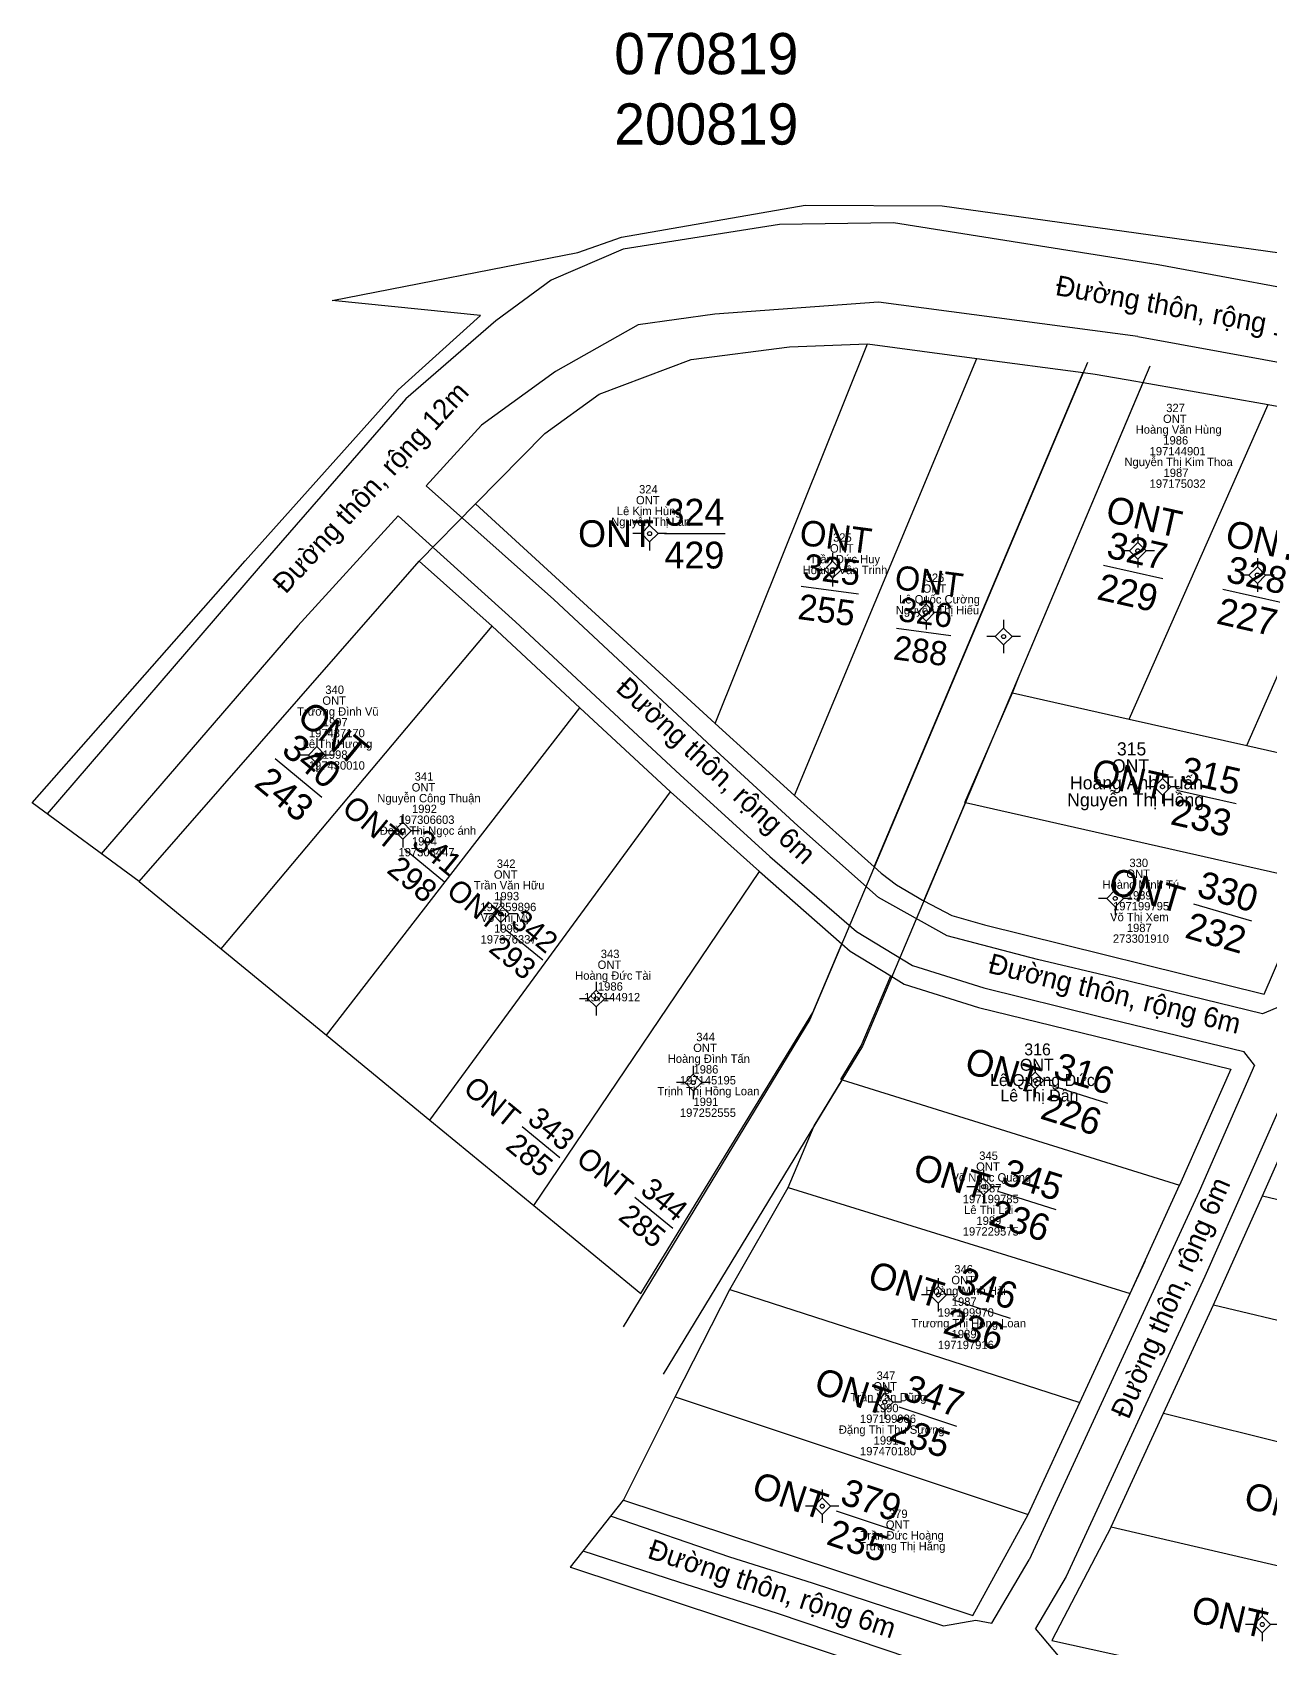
# Model space of a CAD drawing. Extents: x 540518 to 540767, y 1835192 to 1835377.
# Drawn here: x 540517.6 to 540610, y 1835256.9 to 1835377.5 of the extents above; entities that cross this region are included whole.
import ezdxf

# ---------------------------------------------------------------- set-up
doc = ezdxf.new("R2010")
doc.units = 0
for name, color, linetype in [('Level 1', 7, 'Continuous'), ('Level 10', 7, 'Continuous'), ('Level 11', 7, 'Continuous'), ('Level 13', 7, 'Continuous'), ('Level 16', 7, 'Continuous'), ('Level 2', 7, 'Continuous'), ('Level 22', 7, 'Continuous'), ('Level 23', 7, 'Continuous'), ('Level 4', 7, 'Continuous'), ('Level 59', 7, 'Continuous')]:
    doc.layers.add(name, color=color, linetype=linetype)

msp = doc.modelspace()

# ---------------------------------------------------------------- linework, layer by layer
at = {"layer": 'Level 10'}
for p, q in [((540568.51, 1835325.92), (540579.9, 1835354.24)), ((540574.43, 1835320.54), (540588.06, 1835353.16)), ((540599.43, 1835326.24), (540609.81, 1835349.71)), ((540608.2, 1835324.26), (540618.68, 1835348.09)), ((540531.65, 1835309.09), (540551.88, 1835333.18)), ((540590.71, 1835328.21), (540599.43, 1835326.24)), ((540539.51, 1835302.65), (540558.43, 1835327.08)), ((540599.43, 1835326.24), (540608.2, 1835324.26)), ((540608.2, 1835324.26), (540616.66, 1835322.35)), ((540547.22, 1835296.32), (540565.19, 1835320.82)), ((540587.2, 1835320.01), (540613.13, 1835314.16)), ((540554.99, 1835289.94), (540571.82, 1835314.86)), ((540580.91, 1835314.75), (540580.91, 1835314.75)), ((540525.53, 1835314.12), (540531.65, 1835309.09)), ((540575.8, 1835304.35), (540577.97, 1835309.48)), ((540531.65, 1835309.09), (540539.51, 1835302.65)), ((540539.51, 1835302.65), (540547.22, 1835296.32)), ((540575.91, 1835295.89), (540578, 1835299.33)), ((540578, 1835299.33), (540603.17, 1835291.46)), ((540547.22, 1835296.32), (540554.99, 1835289.94)), ((540573.97, 1835291.3), (540575.91, 1835295.89)), ((540569.62, 1835283.68), (540573.97, 1835291.3)), ((540573.97, 1835291.3), (540599.5, 1835283.38)), ((540609.38, 1835290.66), (540636.54, 1835284.2)), ((540565.53, 1835275.68), (540569.62, 1835283.68)), ((540569.62, 1835283.68), (540595.75, 1835275.25)), ((540605.72, 1835282.54), (540633.5, 1835275.9)), ((540561.69, 1835267.96), (540565.53, 1835275.68)), ((540565.53, 1835275.68), (540591.88, 1835266.88)), ((540601.99, 1835274.46), (540628.38, 1835267.86)), ((540598.07, 1835265.97), (540624.91, 1835259.71))]:
    msp.add_line(p, q, dxfattribs=at)
for points in [[(540587.2, 1835320.01), (540587.16, 1835320.02), (540590.71, 1835328.21)], [(540578, 1835299.33), (540577.9, 1835299.36), (540577.9, 1835299.36), (540579.43, 1835301.87), (540581.63, 1835307.08)], [(540581.63, 1835307.08), (540582.64, 1835306.47), (540588.17, 1835304.73), (540607.01, 1835300.12), (540603.17, 1835291.46)], [(540554.99, 1835289.94), (540562.98, 1835283.38), (540575.8, 1835304.35)]]:
    msp.add_lwpolyline(points, dxfattribs=at)
at = {"layer": 'Level 11'}
for p, q in [((540563.63, 1835341.33), (540563.63, 1835340.71)), ((540563.01, 1835340.08), (540562.38, 1835340.08)), ((540563.63, 1835340.71), (540563.01, 1835340.08)), ((540563.01, 1835340.08), (540563.63, 1835339.46)), ((540564.26, 1835340.08), (540563.63, 1835340.71)), ((540563.63, 1835339.46), (540564.26, 1835340.08)), ((540564.88, 1835340.08), (540564.26, 1835340.08)), ((540600.07, 1835340.05), (540600.07, 1835339.43)), ((540563.63, 1835339.46), (540563.63, 1835338.83)), ((540577.29, 1835338.64), (540577.29, 1835338.02)), ((540599.45, 1835338.8), (540598.82, 1835338.8)), ((540600.07, 1835339.43), (540599.45, 1835338.8)), ((540599.45, 1835338.8), (540600.07, 1835338.18)), ((540600.7, 1835338.8), (540600.07, 1835339.43)), ((540600.07, 1835338.18), (540600.7, 1835338.8)), ((540601.32, 1835338.8), (540600.7, 1835338.8)), ((540576.67, 1835337.39), (540576.04, 1835337.39)), ((540577.29, 1835338.02), (540576.67, 1835337.39)), ((540576.67, 1835337.39), (540577.29, 1835336.77)), ((540577.92, 1835337.39), (540577.29, 1835338.02)), ((540577.29, 1835336.77), (540577.92, 1835337.39)), ((540578.54, 1835337.39), (540577.92, 1835337.39)), ((540600.07, 1835338.18), (540600.07, 1835337.55)), ((540608.99, 1835337.61), (540608.36, 1835336.99)), ((540608.99, 1835338.24), (540608.99, 1835337.61)), ((540609.61, 1835336.99), (540608.99, 1835337.61)), ((540577.29, 1835336.77), (540577.29, 1835336.14)), ((540608.36, 1835336.99), (540607.74, 1835336.99)), ((540608.36, 1835336.99), (540608.99, 1835336.36)), ((540608.99, 1835336.36), (540609.61, 1835336.99)), ((540608.99, 1835336.36), (540608.99, 1835335.74)), ((540610.24, 1835336.99), (540609.61, 1835336.99)), ((540584.27, 1835334.81), (540583.65, 1835334.19)), ((540584.27, 1835335.44), (540584.27, 1835334.81)), ((540584.9, 1835334.19), (540584.27, 1835334.81)), ((540583.65, 1835334.19), (540583.02, 1835334.19)), ((540583.65, 1835334.19), (540584.27, 1835333.56)), ((540584.27, 1835333.56), (540584.9, 1835334.19)), ((540585.52, 1835334.19), (540584.9, 1835334.19)), ((540590.05, 1835333.65), (540590.05, 1835333.03)), ((540584.27, 1835333.56), (540584.27, 1835332.94)), ((540589.43, 1835332.4), (540588.8, 1835332.4)), ((540590.05, 1835333.03), (540589.43, 1835332.4)), ((540589.43, 1835332.4), (540590.05, 1835331.78)), ((540590.68, 1835332.4), (540590.05, 1835333.03)), ((540590.05, 1835331.78), (540590.68, 1835332.4)), ((540591.3, 1835332.4), (540590.68, 1835332.4)), ((540590.05, 1835331.78), (540590.05, 1835331.15)), ((540538.79, 1835324.19), (540538.17, 1835323.56)), ((540538.79, 1835324.81), (540538.79, 1835324.19)), ((540539.42, 1835323.56), (540538.79, 1835324.19)), ((540538.17, 1835323.56), (540537.54, 1835323.56)), ((540538.17, 1835323.56), (540538.79, 1835322.94)), ((540538.79, 1835322.94), (540539.42, 1835323.56)), ((540538.79, 1835322.94), (540538.79, 1835322.31)), ((540540.04, 1835323.56), (540539.42, 1835323.56)), ((540601.91, 1835321.81), (540601.29, 1835321.19)), ((540601.91, 1835322.44), (540601.91, 1835321.81)), ((540602.54, 1835321.19), (540601.91, 1835321.81)), ((540601.29, 1835321.19), (540600.66, 1835321.19)), ((540601.29, 1835321.19), (540601.91, 1835320.56)), ((540601.91, 1835320.56), (540602.54, 1835321.19)), ((540601.91, 1835320.56), (540601.91, 1835319.94)), ((540603.16, 1835321.19), (540602.54, 1835321.19)), ((540545.2, 1835319.16), (540545.2, 1835318.54)), ((540544.57, 1835317.91), (540543.95, 1835317.91)), ((540545.2, 1835318.54), (540544.57, 1835317.91)), ((540544.57, 1835317.91), (540545.2, 1835317.29)), ((540545.82, 1835317.91), (540545.2, 1835318.54)), ((540545.2, 1835317.29), (540545.82, 1835317.91)), ((540546.45, 1835317.91), (540545.82, 1835317.91)), ((540545.2, 1835317.29), (540545.2, 1835316.66)), ((540598.38, 1835313.49), (540597.76, 1835312.86)), ((540598.38, 1835314.11), (540598.38, 1835313.49)), ((540599.01, 1835312.86), (540598.38, 1835313.49)), ((540552.51, 1835312.32), (540551.89, 1835311.7)), ((540552.51, 1835312.95), (540552.51, 1835312.32)), ((540553.14, 1835311.7), (540552.51, 1835312.32)), ((540597.76, 1835312.86), (540597.13, 1835312.86)), ((540597.76, 1835312.86), (540598.38, 1835312.24)), ((540598.38, 1835312.24), (540599.01, 1835312.86)), ((540598.38, 1835312.24), (540598.38, 1835311.61)), ((540599.63, 1835312.86), (540599.01, 1835312.86)), ((540551.89, 1835311.7), (540551.26, 1835311.7)), ((540551.89, 1835311.7), (540552.51, 1835311.07)), ((540552.51, 1835311.07), (540553.14, 1835311.7)), ((540552.51, 1835311.07), (540552.51, 1835310.45)), ((540553.76, 1835311.7), (540553.14, 1835311.7)), ((540559.64, 1835306.01), (540559.02, 1835305.38)), ((540559.64, 1835306.63), (540559.64, 1835306.01)), ((540560.27, 1835305.38), (540559.64, 1835306.01)), ((540559.02, 1835305.38), (540558.39, 1835305.38)), ((540559.02, 1835305.38), (540559.64, 1835304.76)), ((540559.64, 1835304.76), (540560.27, 1835305.38)), ((540559.64, 1835304.76), (540559.64, 1835304.13)), ((540560.89, 1835305.38), (540560.27, 1835305.38)), ((540566.89, 1835300.37), (540566.89, 1835299.75)), ((540592.41, 1835299.9), (540591.79, 1835299.27)), ((540592.41, 1835300.52), (540592.41, 1835299.9)), ((540593.04, 1835299.27), (540592.41, 1835299.9)), ((540566.27, 1835299.12), (540565.64, 1835299.12)), ((540566.89, 1835299.75), (540566.27, 1835299.12)), ((540566.27, 1835299.12), (540566.89, 1835298.5)), ((540567.52, 1835299.12), (540566.89, 1835299.75)), ((540566.89, 1835298.5), (540567.52, 1835299.12)), ((540568.14, 1835299.12), (540567.52, 1835299.12)), ((540591.79, 1835299.27), (540591.16, 1835299.27)), ((540591.79, 1835299.27), (540592.41, 1835298.65)), ((540592.41, 1835298.65), (540593.04, 1835299.27)), ((540592.41, 1835298.65), (540592.41, 1835298.02)), ((540593.66, 1835299.27), (540593.04, 1835299.27)), ((540566.89, 1835298.5), (540566.89, 1835297.87)), ((540588.56, 1835292.6), (540588.56, 1835291.98)), ((540588.56, 1835291.98), (540587.94, 1835291.35)), ((540589.19, 1835291.35), (540588.56, 1835291.98)), ((540587.94, 1835291.35), (540587.31, 1835291.35)), ((540587.94, 1835291.35), (540588.56, 1835290.73)), ((540588.56, 1835290.73), (540589.19, 1835291.35)), ((540588.56, 1835290.73), (540588.56, 1835290.1)), ((540589.81, 1835291.35), (540589.19, 1835291.35)), ((540585.17, 1835284.53), (540585.17, 1835283.91)), ((540584.55, 1835283.28), (540583.92, 1835283.28)), ((540585.17, 1835283.91), (540584.55, 1835283.28)), ((540584.55, 1835283.28), (540585.17, 1835282.66)), ((540585.8, 1835283.28), (540585.17, 1835283.91)), ((540585.17, 1835282.66), (540585.8, 1835283.28)), ((540586.42, 1835283.28), (540585.8, 1835283.28)), ((540585.17, 1835282.66), (540585.17, 1835282.03)), ((540581.18, 1835275.91), (540580.56, 1835275.28)), ((540581.18, 1835276.53), (540581.18, 1835275.91)), ((540581.81, 1835275.28), (540581.18, 1835275.91)), ((540580.56, 1835275.28), (540579.93, 1835275.28)), ((540580.56, 1835275.28), (540581.18, 1835274.66)), ((540581.18, 1835274.66), (540581.81, 1835275.28)), ((540581.18, 1835274.66), (540581.18, 1835274.03)), ((540582.43, 1835275.28), (540581.81, 1835275.28)), ((540576.51, 1835268.76), (540576.51, 1835268.14)), ((540575.89, 1835267.51), (540575.26, 1835267.51)), ((540576.51, 1835268.14), (540575.89, 1835267.51)), ((540575.89, 1835267.51), (540576.51, 1835266.89)), ((540577.14, 1835267.51), (540576.51, 1835268.14)), ((540576.51, 1835266.89), (540577.14, 1835267.51)), ((540577.76, 1835267.51), (540577.14, 1835267.51)), ((540576.51, 1835266.89), (540576.51, 1835266.26)), ((540609.36, 1835259.3), (540608.73, 1835258.68)), ((540609.36, 1835259.93), (540609.36, 1835259.3)), ((540609.98, 1835258.68), (540609.36, 1835259.3)), ((540608.73, 1835258.68), (540608.11, 1835258.68)), ((540608.73, 1835258.68), (540609.36, 1835258.05)), ((540609.36, 1835258.05), (540609.98, 1835258.68)), ((540609.36, 1835258.05), (540609.36, 1835257.43)), ((540610.61, 1835258.68), (540609.98, 1835258.68))]:
    msp.add_line(p, q, dxfattribs=at)
for centre in [(540563.63, 1835340.08), (540600.07, 1835338.8), (540577.29, 1835337.39), (540608.99, 1835336.99), (540584.27, 1835334.19), (540590.05, 1835332.4), (540538.79, 1835323.56), (540601.91, 1835321.19), (540545.2, 1835317.91), (540598.38, 1835312.86), (540552.51, 1835311.7), (540559.64, 1835305.38), (540566.89, 1835299.12), (540592.41, 1835299.27), (540588.56, 1835291.35), (540585.17, 1835283.28), (540581.18, 1835275.28), (540576.51, 1835267.51), (540609.36, 1835258.68)]:
    msp.add_circle(centre, 0.15, dxfattribs=at)
at = {"layer": 'Level 13'}
for p, q in [((540564.74, 1835340.08), (540569.27, 1835340.08)), ((540597.5, 1835337.74), (540601.93, 1835336.74)), ((540574.95, 1835336.17), (540579.23, 1835335.6)), ((540606.42, 1835335.93), (540610.85, 1835334.93)), ((540582.06, 1835333.03), (540586.11, 1835332.49)), ((540535.67, 1835323.3), (540539.17, 1835320.42)), ((540602.99, 1835320.95), (540607.42, 1835319.95)), ((540545.32, 1835316.56), (540548.31, 1835314.11)), ((540604.22, 1835312.46), (540608.56, 1835311.19)), ((540552.85, 1835310.57), (540555.66, 1835308.27)), ((540593.47, 1835298.94), (540597.8, 1835297.58)), ((540554.11, 1835295.84), (540556.92, 1835293.53)), ((540562.53, 1835290.56), (540565.35, 1835288.25)), ((540589.61, 1835291.02), (540593.96, 1835289.66)), ((540586.23, 1835282.94), (540590.54, 1835281.55)), ((540582.22, 1835274.93), (540586.54, 1835273.49)), ((540577.55, 1835267.16), (540581.87, 1835265.72))]:
    msp.add_line(p, q, dxfattribs=at)
at = {"layer": 'Level 22'}
for p, q in [((540573.33, 1835363.15), (540561.66, 1835361.31)), ((540581.83, 1835363.28), (540573.33, 1835363.15)), ((540601.59, 1835360.14), (540581.83, 1835363.28)), ((540561.66, 1835361.31), (540556.28, 1835358.99)), ((540556.28, 1835358.99), (540552.15, 1835355.95)), ((540552.15, 1835355.95), (540545.43, 1835350.15)), ((540600.06, 1835354.8), (540628.98, 1835349.5)), ((540546.94, 1835343.65), (540556.47, 1835335.17)), ((540547.45, 1835339.07), (540544.87, 1835341.4)), ((540553.61, 1835333.5), (540547.5, 1835339.03)), ((540556.47, 1835335.17), (540568.26, 1835324.17)), ((540565.91, 1835322.09), (540553.61, 1835333.5)), ((540572.61, 1835315.99), (540565.91, 1835322.09)), ((540572.61, 1835315.99), (540579.06, 1835310.39)), ((540579.06, 1835310.39), (540583.26, 1835307.85)), ((540583.26, 1835307.85), (540588.58, 1835306.18)), ((540588.58, 1835306.18), (540597.21, 1835304.04)), ((540597.21, 1835304.04), (540607.98, 1835301.43)), ((540608.78, 1835300.42), (540607.98, 1835301.43)), ((540608.78, 1835300.42), (540604.65, 1835291)), ((540611.69, 1835299.56), (540605.06, 1835284.65)), ((540604.65, 1835291), (540591.97, 1835263.5)), ((540605.06, 1835284.65), (540594.71, 1835262.27)), ((540560.75, 1835266.77), (540569.59, 1835263.74)), ((540565.8, 1835261.85), (540558.67, 1835264.14)), ((540569.59, 1835263.74), (540575.75, 1835261.78)), ((540589.16, 1835258.77), (540591.97, 1835263.5)), ((540573.17, 1835259.49), (540565.8, 1835261.85)), ((540575.75, 1835261.78), (540585.56, 1835258.58)), ((540594.71, 1835262.27), (540592.43, 1835258.39)), ((540583.04, 1835256.17), (540573.17, 1835259.49)), ((540585.56, 1835258.58), (540587.97, 1835259)), ((540587.97, 1835259), (540589.16, 1835258.77)), ((540594.67, 1835255.73), (540592.43, 1835258.39))]:
    msp.add_line(p, q, dxfattribs=at)
for points in [[(540698.44, 1835355.23), (540697.11, 1835352.42), (540695.7, 1835350.25), (540693.89, 1835348.69), (540691.18, 1835347.09), (540688.5, 1835346.23), (540684.36, 1835345.79), (540677.22, 1835346.53), (540663.86, 1835349.06), (540630.59, 1835354.77), (540601.59, 1835360.14)], [(540600.06, 1835354.8), (540580.71, 1835357.35), (540568.49, 1835356.47), (540562.78, 1835355.66), (540556.59, 1835352.19), (540551.09, 1835348.18), (540546.94, 1835343.65)], [(540545.43, 1835350.15), (540534.41, 1835337.47), (540518.67, 1835319.17)], [(540544.87, 1835341.4), (540537.36, 1835333.21), (540522.7, 1835316.2)], [(540610.8, 1835304.91), (540610.74, 1835304.81), (540609.38, 1835304.26), (540598.47, 1835306.9), (540592.59, 1835308.31), (540585.83, 1835310.07), (540580.71, 1835312.93), (540574.69, 1835318.27), (540568.26, 1835324.17)]]:
    msp.add_lwpolyline(points, dxfattribs=at)
at = {"layer": 'Level 23'}
for p, q in [((540579.9, 1835354.24), (540588.06, 1835353.16)), ((540588.06, 1835353.16), (540596, 1835352.11)), ((540580.39, 1835315.21), (540596, 1835352.11)), ((540600.46, 1835351.36), (540609.81, 1835349.71)), ((540609.81, 1835349.71), (540618.68, 1835348.09)), ((540546.42, 1835338.03), (540550.64, 1835342.31)), ((540550.64, 1835342.31), (540568.51, 1835325.92)), ((540525.53, 1835314.12), (540546.42, 1835338.03)), ((540546.42, 1835338.03), (540551.88, 1835333.18)), ((540551.88, 1835333.18), (540558.43, 1835327.08)), ((540558.43, 1835327.08), (540565.19, 1835320.82)), ((540568.51, 1835325.92), (540574.43, 1835320.54)), ((540565.19, 1835320.82), (540571.82, 1835314.86)), ((540574.43, 1835320.54), (540580.39, 1835315.21)), ((540584.1, 1835312.68), (540587.2, 1835320.01)), ((540571.82, 1835314.86), (540577.97, 1835309.48)), ((540580.39, 1835315.21), (540580.91, 1835314.75)), ((540580.9, 1835314.75), (540580.91, 1835314.75)), ((540599.5, 1835283.38), (540603.17, 1835291.46)), ((540605.72, 1835282.54), (540609.38, 1835290.66)), ((540599.5, 1835283.38), (540600.62, 1835285.8)), ((540595.75, 1835275.25), (540599.5, 1835283.38)), ((540601.99, 1835274.46), (540605.72, 1835282.54)), ((540591.88, 1835266.88), (540595.75, 1835275.25)), ((540598.07, 1835265.97), (540601.99, 1835274.46)), ((540557.73, 1835262.95), (540561.69, 1835267.96)), ((540557.7, 1835262.95), (540557.73, 1835262.95))]:
    msp.add_line(p, q, dxfattribs=at)
for points in [[(540525.53, 1835314.12), (540517.55, 1835320), (540533.44, 1835338.04), (540544.85, 1835350.8), (540551, 1835356.35), (540539.92, 1835357.48), (540558.27, 1835361.06), (540561.53, 1835362.21), (540575.24, 1835364.6), (540585.46, 1835364.53), (540631.04, 1835358.21), (540664.67, 1835351.11), (540677.15, 1835347.77), (540685.79, 1835347.41), (540691.46, 1835348.85), (540694.85, 1835351.67), (540697.67, 1835356.41), (540703.26, 1835347.87), (540700.88, 1835342.47), (540752.59, 1835332.84), (540758.07, 1835332.59), (540766.6, 1835330.87), (540764.66, 1835324.92), (540759.17, 1835325.86)], [(540550.64, 1835342.31), (540555.81, 1835347.56), (540559.85, 1835350.5), (540566.72, 1835353.08), (540574.06, 1835354.02), (540579.9, 1835354.24)], [(540596, 1835352.11), (540596, 1835352.11), (540596.88, 1835351.98), (540599.91, 1835351.46), (540600.46, 1835351.36)], [(540590.71, 1835328.21), (540591.28, 1835329.65), (540600.46, 1835351.36)], [(540580.91, 1835314.75), (540582.05, 1835313.87), (540583.62, 1835312.95), (540584, 1835312.73), (540584.1, 1835312.68)], [(540584.1, 1835312.68), (540586.19, 1835311.59), (540588.63, 1835310.88), (540609.49, 1835305.72), (540613.13, 1835314.16)], [(540577.97, 1835309.48), (540578.6, 1835308.93), (540581.63, 1835307.08)], [(540609.38, 1835290.66), (540612.98, 1835298.78), (540638.88, 1835292.57)], [(540561.69, 1835267.96), (540587.76, 1835259.35), (540591.88, 1835266.88)], [(540598.07, 1835265.97), (540593.64, 1835257.49), (540621.33, 1835251.4)], [(540557.73, 1835262.95), (540584.63, 1835254.06), (540571.44, 1835232.91), (540566.82, 1835225.75), (540571.69, 1835222.22)]]:
    msp.add_lwpolyline(points, dxfattribs=at)
at = {"layer": 'Level 59'}
for points in [[(540596.31, 1835352.85), (540575.58, 1835303.83), (540561.65, 1835280.89)], [(540600.97, 1835352.57), (540579.52, 1835301.83), (540564.64, 1835277.35)]]:
    msp.add_lwpolyline(points, dxfattribs=at)

# ---------------------------------------------------------------- texts
at = {"layer": 'Level 1'}
for s, p in [('070819', (540560.99, 1835374.36)), ('200819', (540560.99, 1835369.11))]:
    msp.add_text(s, height=3.079, dxfattribs=at).set_placement(p)
for s, rotation, p in [('Đường thôn, rộng 12m', 349.6169, (540593.85, 1835357.9)), ('Đường thôn, rộng 12m', 47.474, (540536.46, 1835335.52)), ('Đường thôn, rộng 6m', 317.1529, (540561.02, 1835328.41)), ('Đường thôn, rộng 6m', 346.2305, (540588.81, 1835307.33)), ('Đường thôn, rộng 6m', 66.6631, (540599.38, 1835273.92)), ('Đường thôn, rộng 6m', 341.7246, (540563.39, 1835263.67))]:
    msp.add_text(s, height=1.5, rotation=rotation, dxfattribs=at).set_placement(p)
at = {"layer": 'Level 13'}
msp.add_text('324', height=2, dxfattribs=at).set_placement((540564.74, 1835340.68))
for s, height, rotation, p in [('327', 2, 347.2827, (540597.64, 1835338.32)), ('325', 1.9, 352.4676, (540575.02, 1835336.73)), ('328', 2, 347.2826, (540606.56, 1835336.51)), ('326', 1.8, 352.468, (540582.13, 1835333.57)), ('340', 2, 320.6213, (540536.05, 1835323.76)), ('315', 2, 347.2826, (540603.12, 1835321.53)), ('341', 1.7, 320.622, (540545.78, 1835316.84)), ('330', 2, 343.7506, (540604.38, 1835313.04)), ('342', 1.6, 320.6212, (540553.16, 1835310.94)), ('316', 2, 342.6152, (540593.65, 1835299.51)), ('343', 1.6, 320.6219, (540554.42, 1835296.2)), ('345', 2, 342.6438, (540589.79, 1835291.59)), ('344', 1.6, 320.6214, (540562.85, 1835290.92)), ('346', 2, 342.1111, (540586.41, 1835283.51)), ('347', 2, 341.5377, (540582.42, 1835275.5)), ('379', 2, 341.5377, (540577.75, 1835267.73))]:
    msp.add_text(s, height=height, rotation=rotation, dxfattribs=at).set_placement(p)
at = {"layer": 'Level 16'}
for s, height, p in [('327', 0.625, (540602.19, 1835349.15)), ('Hoàng Văn Hùng', 0.625, (540599.91, 1835347.54)), ('ONT', 0.625, (540601.95, 1835348.34)), ('1986', 0.625, (540601.97, 1835346.73)), ('Nguyễn Thị Kim Thoa', 0.625, (540599.07, 1835345.12)), ('197144901', 0.625, (540600.95, 1835345.92)), ('1987', 0.625, (540601.99, 1835344.31)), ('324', 0.625, (540562.84, 1835343.08)), ('197175032', 0.625, (540600.95, 1835343.5)), ('Lê Kim Hùng', 0.625, (540561.18, 1835341.46)), ('ONT', 0.625, (540562.61, 1835342.27)), ('Nguyễn Thị Lan', 0.625, (540560.76, 1835340.66)), ('325', 0.625, (540577.32, 1835339.48)), ('Trần Đức Huy', 0.625, (540575.58, 1835337.87)), ('ONT', 0.625, (540577.09, 1835338.67)), ('Hoàng Vân Trinh', 0.625, (540575.05, 1835337.06)), ('ONT', 0.625, (540584.01, 1835335.67)), ('326', 0.625, (540584.23, 1835336.48)), ('Nguyễn Thị Hiếu', 0.625, (540582, 1835334.06)), ('Lê Quốc Cường', 0.625, (540582.25, 1835334.87)), ('ONT', 0.625, (540539.2, 1835327.31)), ('340', 0.625, (540539.42, 1835328.12)), ('Trương Đình Vũ', 0.625, (540537.32, 1835326.5)), ('197437170', 0.625, (540538.19, 1835324.89)), ('1997', 0.625, (540539.23, 1835325.7)), ('Lê Thị Hương', 0.625, (540537.73, 1835324.08)), ('315', 0.981, (540598.51, 1835323.53)), ('197430010', 0.625, (540538.19, 1835322.47)), ('1998', 0.625, (540539.22, 1835323.28)), ('ONT', 0.981, (540598.14, 1835322.26)), ('341', 0.625, (540546.09, 1835321.65)), ('Hoàng Anh Tuấn', 0.9815, (540595.01, 1835321)), ('Nguyễn Công Thuận', 0.625, (540543.3, 1835320.03)), ('ONT', 0.625, (540545.87, 1835320.84)), ('Nguyễn Thị Hồng', 0.9815, (540594.8, 1835319.73)), ('1992', 0.625, (540545.89, 1835319.23)), ('Đoàn Thị Ngọc ánh', 0.625, (540543.48, 1835317.61)), ('197306603', 0.625, (540544.88, 1835318.42)), ('1994', 0.625, (540545.89, 1835316.81)), ('197308447', 0.625, (540544.88, 1835316)), ('342', 0.625, (540552.22, 1835315.14)), ('330', 0.625, (540599.44, 1835315.2)), ('ONT', 0.625, (540552, 1835314.33)), ('ONT', 0.625, (540599.21, 1835314.39)), ('Trần Văn Hữu', 0.625, (540550.49, 1835313.53)), ('1993', 0.625, (540552.03, 1835312.72)), ('Hoàng Minh Tú', 0.625, (540597.43, 1835313.58)), ('1989', 0.625, (540599.24, 1835312.78)), ('197259896', 0.625, (540550.99, 1835311.91)), ('197199795', 0.625, (540598.22, 1835311.97)), ('Võ Thị Mỹ', 0.625, (540551.01, 1835311.11)), ('1996', 0.625, (540552.02, 1835310.3)), ('Võ Thị Xem', 0.625, (540598, 1835311.16)), ('1987', 0.625, (540599.25, 1835310.35)), ('197376337', 0.625, (540551.01, 1835309.49)), ('273301910', 0.625, (540598.21, 1835309.55)), ('343', 0.625, (540559.98, 1835308.41)), ('Hoàng Đức Tài', 0.625, (540558.07, 1835306.79)), ('ONT', 0.625, (540559.75, 1835307.6)), ('1986', 0.625, (540559.77, 1835305.98)), ('197144912', 0.625, (540558.74, 1835305.18)), ('344', 0.625, (540567.11, 1835302.21)), ('Hoàng Đình Tấn', 0.625, (540564.98, 1835300.59)), ('ONT', 0.625, (540566.88, 1835301.4)), ('316', 0.891, (540591.59, 1835301.15)), ('1986', 0.625, (540566.9, 1835299.79)), ('ONT', 0.891, (540591.27, 1835300)), ('Trịnh Thị Hồng Loan', 0.625, (540564.21, 1835298.17)), ('197145195', 0.625, (540565.89, 1835298.98)), ('Lê Quang Đức', 0.8908, (540589.04, 1835298.86)), ('Lê Thị Dần', 0.891, (540589.81, 1835297.71)), ('1991', 0.625, (540566.9, 1835297.37)), ('197252555', 0.625, (540565.89, 1835296.56)), ('345', 0.625, (540588.23, 1835293.35)), ('ONT', 0.625, (540588, 1835292.54)), ('Võ Ngọc Quang', 0.625, (540586.16, 1835291.73)), ('1987', 0.625, (540588.03, 1835290.93)), ('197199785', 0.625, (540587, 1835290.12)), ('Lê Thị Lài', 0.625, (540587.1, 1835289.31)), ('1989', 0.625, (540588.02, 1835288.5)), ('197229575', 0.625, (540587, 1835287.7)), ('346', 0.625, (540586.37, 1835284.88)), ('ONT', 0.625, (540586.15, 1835284.07)), ('Hoàng Minh Hải', 0.625, (540584.21, 1835283.27)), ('1987', 0.625, (540586.18, 1835282.46)), ('197199970', 0.625, (540585.14, 1835281.65)), ('Trương Thị Hồng Loan', 0.625, (540583.18, 1835280.85)), ('1989', 0.625, (540586.17, 1835280.04)), ('197197916', 0.625, (540585.14, 1835279.23)), ('347', 0.625, (540580.57, 1835276.94)), ('Trần Văn Dũng', 0.625, (540578.62, 1835275.33)), ('ONT', 0.625, (540580.33, 1835276.14)), ('1990', 0.625, (540580.35, 1835274.52)), ('Đặng Thị Thu Sương', 0.625, (540577.75, 1835272.91)), ('197199906', 0.625, (540579.33, 1835273.72)), ('1991', 0.625, (540580.35, 1835272.1)), ('197470180', 0.625, (540579.33, 1835271.3)), ('379', 0.625, (540581.49, 1835266.63)), ('ONT', 0.625, (540581.26, 1835265.82)), ('Trương Thị Hằng', 0.625, (540579.26, 1835264.21)), ('Trần Đức Hoàng', 0.625, (540579.36, 1835265.02))]:
    msp.add_text(s, height=height, dxfattribs=at).set_placement(p)
at = {"layer": 'Level 2'}
for height, rotation, p in [(2, 347.2827, (540597.57, 1835341)), (1.9, 352.4676, (540574.74, 1835339.26)), (2, 347.2826, (540606.49, 1835339.19)), (1.8, 352.468, (540581.85, 1835335.96)), (2, 320.6213, (540537.19, 1835326.19)), (2, 347.2826, (540596.48, 1835321.39)), (1.7, 320.622, (540540.55, 1835319.37)), (2, 343.7506, (540597.75, 1835313.3)), (1.6, 320.6212, (540548.36, 1835313.22)), (2, 342.6152, (540587.02, 1835299.91)), (1.6, 320.6219, (540549.62, 1835298.49)), (1.6, 320.6214, (540558.04, 1835293.21)), (2, 342.6438, (540583.17, 1835291.99)), (2, 342.1111, (540579.79, 1835283.97)), (2, 341.5377, (540575.79, 1835276.02)), (2, 341.5377, (540571.13, 1835268.25)), (2, 345.9677, (540607.88, 1835267.41)), (2, 346.8784, (540603.94, 1835258.92))]:
    msp.add_text('ONT', height=height, rotation=rotation, dxfattribs=at).set_placement(p)
msp.add_text('ONT', height=2, dxfattribs=at).set_placement((540558.29, 1835339.08))
at = {"layer": 'Level 4'}
msp.add_text('429', height=2, dxfattribs=at).set_placement((540564.74, 1835337.48))
for s, height, rotation, p in [('229', 2, 347.2827, (540596.93, 1835335.2)), ('255', 1.9, 352.4676, (540574.62, 1835333.72)), ('227', 2, 347.2826, (540605.85, 1835333.39)), ('288', 1.8, 352.468, (540581.75, 1835330.71)), ('243', 2, 320.6213, (540534.02, 1835321.29)), ('233', 2, 347.2826, (540602.42, 1835318.41)), ('298', 1.7, 320.622, (540543.92, 1835314.85)), ('232', 2, 343.7506, (540603.49, 1835309.96)), ('293', 1.6, 320.6212, (540551.53, 1835308.96)), ('226', 2, 342.6152, (540592.69, 1835296.46)), ('285', 1.6, 320.6219, (540552.79, 1835294.23)), ('236', 2, 342.6438, (540588.85, 1835288.54)), ('285', 1.6, 320.6214, (540561.21, 1835288.95)), ('236', 2, 342.1111, (540585.43, 1835280.46)), ('235', 2, 341.5377, (540581.4, 1835272.47)), ('235', 2, 341.5377, (540576.73, 1835264.7))]:
    msp.add_text(s, height=height, rotation=rotation, dxfattribs=at).set_placement(p)

doc.saveas('drawing.dxf')
